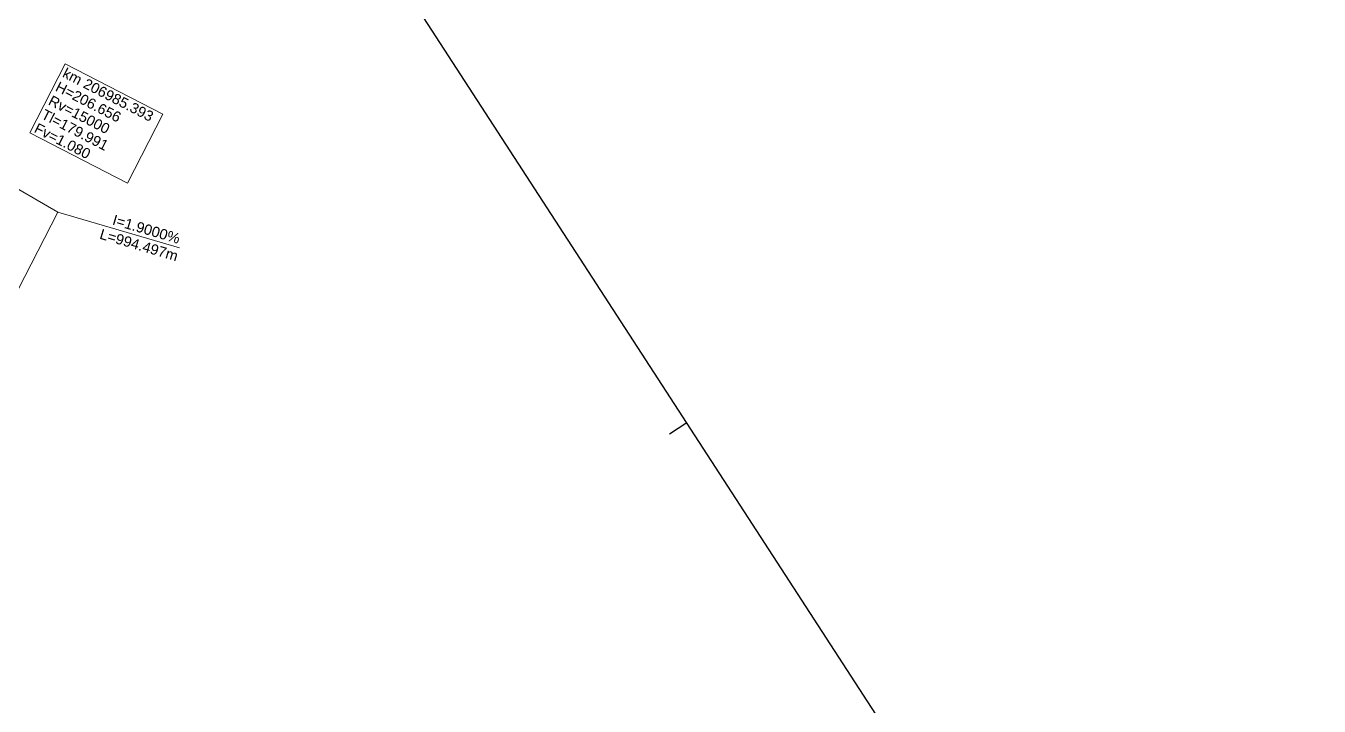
# Model space of a CAD drawing. Extents: x 2610184 to 2620710, y 1263771 to 1270672.
# Drawn here: x 2613590 to 2615155, y 1267688 to 1268511 of the extents above; entities that cross this region are included whole.
import ezdxf

# ---------------------------------------------------------------- set-up
doc = ezdxf.new("R2010")
doc.units = 0
doc.header["$LTSCALE"] = 5
doc.layers.add('QP_reel_26', color=7, linetype='CONTINUOUS')
doc.layers.add('Titelblatt', color=7, linetype='CONTINUOUS')
doc.styles.add('ARIAL', font='arial.ttf')

msp = doc.modelspace()

# ---------------------------------------------------------------- linework, layer by layer
at = {"layer": 'QP_reel_26', "color": 1, "linetype": 'Continuous', "lineweight": 18}
for q in [(2613496.5, 1268362.1), (2613372.4, 1267785.6), (2613776.3, 1268241.9)]:
    msp.add_line((2613629.2, 1268285.3), q, dxfattribs=at)
msp.add_lwpolyline([(2613595.2, 1268381.2), (2613713.4, 1268320.4), (2613756.3, 1268403.8), (2613638.1, 1268464.6)], close=True, dxfattribs=at)
at = {"layer": 'Titelblatt', "color": 7, "linetype": 'Continuous', "lineweight": -3}
msp.add_line((2614390.1, 1268030.3, 2.5), (2614369.1, 1268016.7, 2.5), dxfattribs=at)
at = {"layer": 'Titelblatt', "color": 7, "linetype": 'Continuous', "lineweight": -3, "elevation": 2.5}
msp.add_lwpolyline([(2610183.8, 1269055.2), (2613614.2, 1263771), (2616105.3, 1265388.2), (2612674.9, 1270672.4), (2610183.8, 1269055.2)], dxfattribs=at)

# ---------------------------------------------------------------- texts
at = {"layer": 'QP_reel_26', "color": 1, "lineweight": 18, "style": 'ARIAL'}
for s, rotation, p in [('km 206985.393', 332.8005, (2613633.7, 1268449.3)), ('H=206.656', 332.8005, (2613625.1, 1268432.6)), ('Rv=15000', 332.8005, (2613616.6, 1268415.9)), ('Tl=179.991', 332.8005, (2613608, 1268399.2)), ('Fv=1.080', 332.8005, (2613599.4, 1268382.5)), ('I=1.9000%', 343.5585, (2613694.3, 1268270.5)), ('L=994.497m', 343.5585, (2613678.8, 1268253.3))]:
    msp.add_text(s, height=12.5, rotation=rotation, dxfattribs=at).set_placement(p)

doc.saveas('drawing.dxf')
